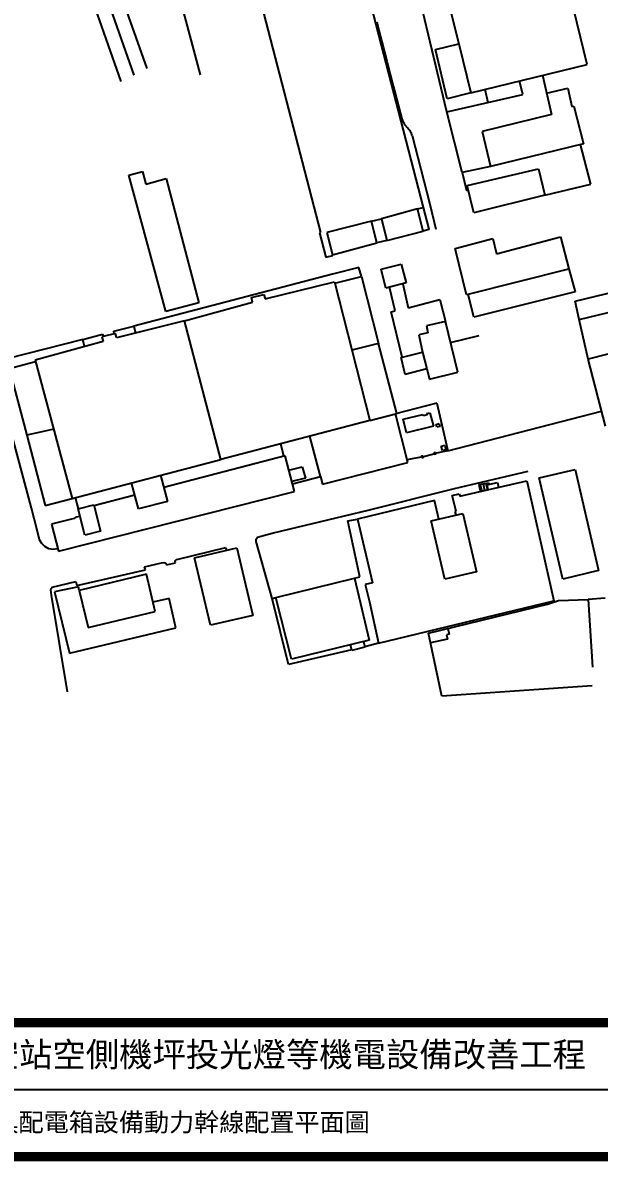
# Model space of a CAD drawing. Extents: x 71210 to 87171, y -11349 to 219.
# Drawn here: x 81957 to 84021, y -11349 to -7276 of the extents above; entities that cross this region are included whole.
import ezdxf
from ezdxf.enums import TextEntityAlignment as Align

# ---------------------------------------------------------------- set-up
doc = ezdxf.new("R2010")
doc.units = 0
doc.layers.add('圖框', color=7, linetype='Continuous')
doc.layers.add('建築', color=7, linetype='Continuous')
doc.styles.add('simplex', font='')
doc.styles.add('新細明體', font='')
doc.styles.get('simplex').set_extended_font_data('PMingLiU')
doc.styles.get('新細明體').set_extended_font_data('新細明體')

msp = doc.modelspace()

# ---------------------------------------------------------------- linework, layer by layer
at = {"color": 7, "linetype": 'Continuous'}
for points, elevation in [([(83385.7, -8831.6), (83390.6, -8830.7), (83389.6, -8825.8), (83384.7, -8826.7), (83385.7, -8831.6)], 52.3), ([(83434.2, -8813.5), (83429.4, -8814.8), (83430.7, -8819.6), (83435.5, -8818.3), (83434.2, -8813.5)], 52.1)]:
    msp.add_lwpolyline(points, dxfattribs=dict(at, elevation=elevation))
at = {"layer": '圖框'}
msp.add_line((79270.8, -11092.5), (84440.4, -11092.5), dxfattribs=at)
at = {"layer": '圖框', "const_width": 32.6}
msp.add_lwpolyline([(87154.9, 202.6), (87154.9, -11332.3), (71266.1, -11332.3), (71266.1, 202.6)], close=True, dxfattribs=at)
msp.add_lwpolyline([(71266.1, -10852.8), (87154.9, -10852.8)], dxfattribs=at)
at = {"layer": '建築', "ltscale": 1000}
for p, q in [((82593.3, -7462.5, -12.7), (82139, -5745.1, -12.7)), ((83135.1, -6950.7, 127.7), (83390.1, -7937, 127.7)), ((83977.6, -7424.9, 110.4), (83876.1, -7003.9, 110.4)), ((82215.1, -7065.9, -12.7), (82354.4, -7463.7, -12.7)), ((82770.2, -7051.4, 142.9), (83023.5, -8025.9, 142.9)), ((82286.7, -7114.6, -12.7), (82400.6, -7439.8, -12.7)), ((83459.5, -7117.9, 109.1), (83518, -7351.5, 109.1)), ((83475.6, -7595, 76.8), (83364.1, -7127.5, 76.8)), ((82196.3, -7168, -12.7), (82307.9, -7486.6, -12.7)), ((83224.4, -7273.1, -12.7), (83231.6, -7303.3, -12.7)), ((83231.6, -7303.3, -12.7), (83242.5, -7344.8, -12.7)), ((83242.5, -7344.8, -12.7), (83260.3, -7413, -12.7)), ((83434.7, -7371.4, 100.3), (83518, -7351.5, 100.3)), ((83518, -7351.5, 109.1), (83561.7, -7526.4, 109.1)), ((83476.3, -7547.9, 100.3), (83434.7, -7371.4, 100.3)), ((83260.3, -7413, -12.7), (83282.6, -7502, -12.7)), ((83561.7, -7526.4, 109.1), (83977.6, -7424.9, 109.1)), ((83748, -7532.7, 108.3), (83736.1, -7483.8, 108.3)), ((83817.6, -7464, 108.3), (83850.7, -7603.8, 108.3)), ((83282.6, -7502, -12.7), (83314.7, -7620.1, -12.7)), ((83475.6, -7595, 108.3), (83748, -7532.7, 108.3)), ((83561.7, -7526.4, 100.3), (83476.3, -7547.9, 100.3)), ((83611.8, -7514.1, 76.3), (83622.7, -7561.4, 76.3)), ((83832.8, -7527.9, 96.6), (83908.1, -7510.2, 96.6)), ((83908.1, -7510.2, 96.6), (83923.1, -7575.5, 96.6)), ((83923.1, -7575.5, 96.6), (83929.6, -7573.9, 96.6)), ((83929.6, -7573.9, 96.6), (83964.5, -7708.5, 96.6)), ((83530, -7811.7, 108.3), (83475.6, -7595, 108.3)), ((83850.7, -7603.8, 108.3), (83601.6, -7664.5, 108.3)), ((83324.1, -7639.7, -12.7), (83335.8, -7653.5, -12.7)), ((83351, -7679.7, -12.7), (83413.5, -7919.7, -12.7)), ((83601.6, -7664.5, 108.3), (83631.5, -7789.9, 108.3)), ((83964.5, -7708.5, 96.6), (83631.5, -7789.9, 96.6)), ((83991, -7853.5, 76), (83954.3, -7711, 76)), ((82337.1, -7820.9, -12.7), (82385, -7807.9, -12.7)), ((82385, -7807.9, -12.7), (82397, -7853.2, -12.7)), ((83631.5, -7789.9, 108.3), (83530, -7811.7, 108.3)), ((83530, -7811.7, 76.8), (83545.2, -7875.8, 76.8)), ((83548.2, -7858.3, 115), (83804, -7798.2, 115)), ((83804, -7798.2, 115), (83826, -7892.5, 115)), ((82469, -8309.4, -12.7), (82337.1, -7820.9, -12.7)), ((82397, -7853.2, -12.7), (82470.5, -7832.6, -12.7)), ((82470.5, -7832.6, -12.7), (82587, -8277.6, -12.7)), ((83571.6, -7955.8, 115), (83548.2, -7858.3, 115)), ((83826, -7892.5, 76), (83991, -7853.5, 76)), ((83545.2, -7875.8, 76.8), (83552, -7874.1, 76.8)), ((83826, -7892.5, 115), (83571.6, -7955.8, 115)), ((83370.7, -7942.1, 187.3), (83390.1, -7937, 187.3)), ((83390.1, -7937, 187.3), (83410.5, -8014.8, 187.3)), ((83413.5, -7919.7, -12.7), (83435.5, -8014.2, -12.7)), ((83205.1, -7985.6, 278.4), (83241.3, -7976.8, 278.4)), ((83370.7, -7942.1, 230.9), (83241.3, -7976.8, 230.9)), ((83241.3, -7976.8, 278.4), (83261, -8055.1, 278.4)), ((83390.7, -8021.2, 230.9), (83370.7, -7942.1, 230.9)), ((83205.1, -7985.6, 229.3), (83045.4, -8026.5, 229.3)), ((83224.3, -8063.7, 278.4), (83205.1, -7985.6, 278.4)), ((83261, -8055.1, 230.9), (83390.7, -8021.2, 230.9)), ((83410.8, -8015.7, 187.3), (83390.7, -8021.2, 187.3)), ((83410.5, -8014.8, 187.3), (83410.8, -8015.7, 187.3)), ((83023.5, -8025.9, 142.9), (83019.5, -8027, 142.9)), ((83019.5, -8027, 142.9), (83042.2, -8115, 142.9)), ((83045.4, -8026.5, 229.3), (83066.3, -8105.8, 229.3)), ((83261, -8055.1, 278.4), (83224.3, -8063.7, 278.4)), ((83504.8, -8083, 82.4), (83639.6, -8047.5, 82.4)), ((83639.6, -8047.5, 82.4), (83652.7, -8102.1, 82.4)), ((83652.7, -8102.1, 82.4), (83882.8, -8042.1, 82.4)), ((83882.8, -8042.1, 82.4), (83912.3, -8156.4, 82.4)), ((83066.3, -8105.8, 229.3), (83224.3, -8063.7, 229.3)), ((83545.4, -8249.6, 82.4), (83504.8, -8083, 82.4)), ((83042.2, -8115, 142.9), (83066.7, -8108.4, 142.9)), ((83067, -8108.3, 142.9), (83066.3, -8105.8, 142.9)), ((83066.7, -8108.4, 142.9), (83067, -8108.3, 142.9)), ((83240.6, -8157.7, 153.7), (83312.1, -8139.4, 153.7)), ((83312.1, -8139.4, 153.7), (83329.7, -8206.5, 153.7)), ((83066.3, -8175.4, 114.3), (82354.6, -8360.9, 114.3)), ((83160.8, -8151.3, 114.3), (83066.3, -8175.4, 114.3)), ((83074.3, -8207, 114.3), (83169.6, -8183.9, 114.3)), ((83169.6, -8183.9, 114.3), (83160.8, -8151.3, 114.3)), ((83169.6, -8183.9, 85.4), (83230.5, -8423.2, 85.4)), ((83256.6, -8225, 153.7), (83240.6, -8157.7, 153.7)), ((83551.3, -8247.4, 105.6), (83912.3, -8156.4, 105.6)), ((83912.3, -8156.4, 105.6), (83934.4, -8238.8, 105.6)), ((83934.6, -8271.8, 104), (84358.5, -8168.3, 104)), ((82824.3, -8263.9, 116.3), (83073.1, -8202.6, 116.3)), ((83073.1, -8202.6, 116.3), (83199.5, -8698.8, 116.3)), ((83329.7, -8206.5, 153.7), (83256.6, -8225, 153.7)), ((83290.7, -8306.6, 94.7), (83270.1, -8221.6, 94.7)), ((83317.2, -8209.7, 95.1), (83337.4, -8295.5, 95.1)), ((82776, -8258.9, 116.3), (82820.1, -8248, 116.3)), ((82779.4, -8275.1, 116.3), (82776, -8258.9, 116.3)), ((82820.1, -8248, 116.3), (82824.3, -8263.9, 116.3)), ((83337.4, -8295.5, 95.1), (83450.5, -8266.3, 95.1)), ((83450.5, -8266.3, 95.1), (83470.5, -8344.5, 95.1)), ((83551.4, -8248.1, 82.4), (83545.4, -8249.6, 82.4)), ((83572.1, -8329.2, 105.6), (83551.3, -8247.4, 105.6)), ((83934.4, -8238.8, 105.6), (83572.1, -8329.2, 105.6)), ((82587, -8277.6, -12.7), (82469, -8309.4, -12.7)), ((82535.9, -8342.3, 116.3), (82779.4, -8275.1, 116.3)), ((83276, -8310.2, 94.7), (83290.7, -8306.6, 94.7)), ((83949.5, -8337.2, 104), (83934.6, -8271.8, 104)), ((83949.5, -8337.2, 129.7), (84219.9, -8272.7, 129.7)), ((82535.9, -8342.3, 116.3), (82292.7, -8403.1, 116.3)), ((82665.7, -8838.1, 116.3), (82535.9, -8342.3, 116.3)), ((83315.9, -8472.8, 94.7), (83276, -8310.2, 94.7)), ((83470.5, -8344.5, 95.1), (83402.2, -8359.8, 95.1)), ((83514.5, -8526.3, 89.5), (83470.5, -8344.5, 89.5)), ((83981.7, -8479.5, 129.7), (83949.5, -8337.2, 129.7)), ((82288.7, -8387.2, 116.3), (82240.5, -8399.4, 116.3)), ((82282.4, -8379, 142), (82354.6, -8360.9, 142)), ((82284.7, -8388.2, 142), (82282.4, -8379, 142)), ((82292.7, -8403.1, 116.3), (82288.7, -8387.2, 116.3)), ((82354.6, -8360.9, 142), (82361.1, -8386, 142)), ((83407.8, -8385.3, 95.1), (83374.8, -8392.6, 95.1)), ((83402.2, -8359.8, 95.1), (83407.8, -8385.3, 95.1)), ((82171.7, -8408.9, 107.5), (81900, -8478.7, 107.5)), ((82244.7, -8416.1, 116.3), (82001.6, -8483.3, 116.3)), ((82171.7, -8408.9, 154), (82242.8, -8389.9, 154)), ((82177.9, -8434.6, 154), (82171.7, -8408.9, 154)), ((82240.5, -8399.4, 116.3), (82244.7, -8416.1, 116.3)), ((82242.8, -8389.9, 154), (82245, -8398.2, 154)), ((83230.5, -8423.2, 115.6), (83135.5, -8447.4, 115.6)), ((83296.4, -8673.5, 115.6), (83230.5, -8423.2, 115.6)), ((83374.8, -8392.6, 95.1), (83388.1, -8453.8, 95.1)), ((83488.6, -8419.2, 80.4), (83591.7, -8395.2, 80.4)), ((84242.1, -8413.1, 129.7), (83981.7, -8479.5, 129.7)), ((83311.7, -8473.9, 124), (83388.1, -8453.8, 124)), ((83388.1, -8453.8, 124), (83403.5, -8513.6, 124)), ((81908, -8512.6, 107.5), (82002.6, -8487.3, 107.5)), ((82001.6, -8483.3, 116.3), (82133.7, -8977.6, 116.3)), ((83326, -8534, 124), (83311.7, -8473.9, 124)), ((84043.1, -8718.8, 104), (83981.7, -8479.5, 104)), ((81908, -8512.6, 90.3), (81971.7, -8751.3, 90.3)), ((83403.5, -8513.6, 124), (83326, -8534, 124)), ((83403.5, -8513.6, 88.4), (83413.6, -8550.6, 88.4)), ((83413.6, -8550.6, 88.4), (83514.5, -8526.3, 88.4)), ((83199.5, -8698.8, 115.6), (83296.4, -8673.5, 115.6)), ((83440.1, -8636.5, 61.7), (83292, -8674.7, 109.9)), ((83403.5, -8673.7, 56.3), (83414.9, -8670.9, 56.3)), ((83403.5, -8673.7, 82.2), (83404.6, -8678.7, 82.2)), ((83414.9, -8670.9, 56.3), (83427.2, -8719.5, 56.3)), ((83440.1, -8636.5, 61.7), (83478.4, -8806.8, 61.7)), ((83478.4, -8806.8, 36.6), (84029.3, -8665, 36.6)), ((81988.6, -9012.9, 68.9), (81899, -8677.4, 68.9)), ((83199.5, -8698.8, 116.3), (82665.7, -8838.1, 116.3)), ((83335.6, -8849.2, 109.9), (83292, -8674.7, 109.9)), ((83319.4, -8694.6, 56.3), (83389.9, -8677.1, 56.3)), ((83330.5, -8742.5, 56.3), (83319.4, -8694.6, 56.3)), ((83391.2, -8682.1, 82.2), (83389.9, -8677.1, 82.2)), ((83404.6, -8678.7, 82.2), (83391.2, -8682.1, 82.2)), ((83436.7, -8712.6, 65.7), (83447.4, -8709.8, 65.7)), ((83439.1, -8722.2, 65.7), (83436.7, -8712.6, 65.7)), ((83447.4, -8709.8, 65.7), (83450, -8719.8, 65.7)), ((82067.5, -8730, 113.2), (81971.7, -8751.3, 113.2)), ((81971.7, -8751.3, 113.2), (82037.2, -9002.5, 113.2)), ((83022.8, -8899, 110.3), (82985.1, -8754.8, 110.3)), ((83427.2, -8719.5, 56.3), (83330.5, -8742.5, 56.3)), ((83450, -8719.8, 65.7), (83439.1, -8722.2, 65.7)), ((82891.9, -8826.5, 109.4), (82880.8, -8782.2, 109.4)), ((83455.6, -8790.3, 60.1), (83468.2, -8787.5, 60.1)), ((83459.7, -8806.3, 60.1), (83455.6, -8790.3, 60.1)), ((83468.2, -8787.5, 60.1), (83471.9, -8803.9, 60.1)), ((82896.7, -8825.2, 125.4), (82461.6, -8939, 125.4)), ((82929.5, -8952.2, 125.4), (82896.7, -8825.2, 125.4)), ((83387.6, -8828.7, 51.9), (83333.1, -8839.1, 51.9)), ((83387.6, -8828.7, 51.9), (83432.5, -8816.6, 51.9)), ((83478.4, -8806.8, 61.7), (83432.5, -8816.6, 61.7)), ((83471.9, -8803.9, 60.1), (83459.7, -8806.3, 60.1)), ((82133.7, -8977.6, 116.3), (82665.7, -8838.1, 116.3)), ((82910, -8876.7, 111.9), (82957.6, -8864.4, 111.9)), ((82957.6, -8864.4, 111.9), (82968.8, -8904.5, 111.9)), ((83029.6, -8927.1, 109.9), (83335.6, -8849.2, 109.9)), ((83806.5, -8904.2, 113.3), (83934.9, -8874, 113.3)), ((83934.9, -8874, 113.3), (84018.6, -9234.9, 113.3)), ((82449.9, -8894.7, 133.5), (82474.6, -8988, 133.5)), ((82968.8, -8904.5, 111.9), (82920.4, -8917, 111.9)), ((82922.5, -8924.8, 110.3), (83022.8, -8899, 110.3)), ((83022.8, -8899, 109.9), (83029.6, -8927.1, 109.9)), ((83502.9, -8942, -12.7), (83767, -8879.9, -12.7)), ((83522.1, -8970, 111.5), (83761.3, -8914.7, 111.5)), ((83761.3, -8914.7, 104.6), (83858.6, -9344.1, 104.6)), ((83890.1, -9266.2, 113.3), (83806.5, -8904.2, 113.3)), ((82084.7, -9166.4, 125.4), (82929.5, -8952.2, 125.4)), ((82371, -9014.7, 133.5), (82346.6, -8921.8, 133.5)), ((83193.9, -9019.3, -12.7), (83502.9, -8942, -12.7)), ((83590.7, -8928.2, 57.3), (83625.8, -8921.7, 57.3)), ((83592.5, -8935.1, 57.3), (83590.7, -8928.2, 57.3)), ((83596.6, -8952.7, 57.3), (83592.5, -8935.1, 57.3)), ((83592.5, -8935.1, 57.3), (83592.5, -8935.1, 57.3)), ((83595.1, -8927.4, 29.4), (83600.9, -8951.7, 29.4)), ((83622.2, -8946.8, 57.3), (83596.6, -8952.7, 57.3)), ((83605, -8925.5, 29.4), (83610.7, -8949.5, 29.4)), ((83614.8, -8923.7, 29.4), (83620.4, -8947.2, 29.4)), ((83618.1, -8929.2, 91.7), (83656.5, -8920.2, 91.7)), ((83627.1, -8927.1, 57.3), (83618.1, -8929.2, 57.3)), ((83618.1, -8929.2, 57.3), (83622.2, -8946.8, 57.3)), ((83622.2, -8946.8, 91.7), (83618.1, -8929.2, 91.7)), ((83624.7, -8921.9, 29.4), (83626, -8927.4, 29.4)), ((83625.8, -8921.7, 57.3), (83627.1, -8927.1, 57.3)), ((83656.5, -8920.2, 91.7), (83660.3, -8938, 91.7)), ((82037.2, -9002.5, 113.2), (82133.7, -8977.6, 113.2)), ((82144.9, -8974.7, 97.9), (82155.1, -9014.5, 97.9)), ((82155.1, -9014.5, 148.1), (82211, -9000, 148.1)), ((82211, -9000, 148.1), (82235.2, -9094.9, 148.1)), ((82211.7, -9002.6, 126.8), (82357.8, -8964.5, 126.8)), ((82474.6, -8988, 133.5), (82371, -9014.7, 133.5)), ((83431, -8985.3, 108.3), (83155.4, -9051.9, 108.3)), ((83446.2, -9051.7, 108.3), (83431, -8985.3, 108.3)), ((83494.7, -8967.1, 111.5), (83519.9, -8961.7, 111.5)), ((83508.3, -9023.5, 111.5), (83494.7, -8967.1, 111.5)), ((83519.9, -8961.7, 111.5), (83522.1, -8970, 111.5)), ((82008.2, -9091.1, 68.9), (81988.6, -9012.9, 68.9)), ((82179.4, -9109.3, 148.1), (82155.1, -9014.5, 148.1)), ((82994.1, -9067.3, -12.7), (83193.9, -9019.3, -12.7)), ((83419.3, -9058, 122.1), (83532.4, -9031.8, 122.1)), ((83505.7, -9024.3, 111.5), (83508.3, -9023.5, 111.5)), ((83508.7, -9037.3, 111.5), (83505.7, -9024.3, 111.5)), ((83532.4, -9031.8, 122.1), (83581.3, -9240.5, 122.1)), ((82141, -9049.5, 125.4), (82060.1, -9069.8, 125.4)), ((82060.1, -9069.8, 125.4), (82084.7, -9166.4, 125.4)), ((82146.9, -9044.3, 125.4), (82141, -9049.5, 125.4)), ((82162.1, -9041.8, 125.4), (82146.9, -9044.3, 125.4)), ((82854.2, -9100.2, -12.7), (82994.1, -9067.3, -12.7)), ((83120.6, -9058.2, 79.2), (83155.4, -9051.9, 79.2)), ((83164.1, -9257.5, 79.2), (83120.6, -9058.2, 79.2)), ((83155.4, -9051.9, 108.3), (83209.6, -9279.2, 108.3)), ((83467.8, -9266.4, 122.1), (83419.3, -9058, 122.1)), ((82017.2, -9125.6, 68.9), (82008.2, -9091.1, 68.9)), ((82235.2, -9094.9, 148.1), (82179.4, -9109.3, 148.1)), ((82792.8, -9123.8, 50.7), (82797, -9116.6, 50.7)), ((82797, -9116.6, 50.7), (82832.5, -9106, 50.7)), ((82832.5, -9106, 63.6), (82854.2, -9100.2, 63.6)), ((82024.8, -9139.1, 68.9), (82017.2, -9125.6, 68.9)), ((82035.5, -9149, 68.9), (82024.8, -9139.1, 68.9)), ((82049.6, -9157.8, 68.9), (82035.5, -9149, 68.9)), ((82064.4, -9159.7, 68.9), (82049.6, -9157.8, 68.9)), ((82082.5, -9157.8, 68.9), (82064.4, -9159.7, 68.9)), ((82512.7, -9194.3, 47.9), (82683.7, -9153.6, 47.9)), ((82572, -9189.6, 71.9), (82723.8, -9153.9, 71.9)), ((82683.7, -9153.6, 47.9), (82685.8, -9162.9, 47.9)), ((82723.8, -9153.9, 71.9), (82780.5, -9396.7, 71.9)), ((82792.5, -9131.2, 50.7), (82792.8, -9123.8, 50.7)), ((82850.1, -9335.2, 50.7), (82792.5, -9131.2, 50.7)), ((82502.6, -9202.8, 47.9), (82504.2, -9199.2, 47.9)), ((82503.2, -9207.9, 47.9), (82502.6, -9202.8, 47.9)), ((82504.2, -9199.2, 47.9), (82507.2, -9196.5, 47.9)), ((82507.2, -9196.5, 47.9), (82512.7, -9194.3, 47.9)), ((82628.8, -9431.5, 71.9), (82572, -9189.6, 71.9)), ((82150.6, -9289.5, 40.4), (82395.8, -9233.2, 40.4)), ((82393.3, -9222.4, 47.3), (82453.7, -9208, 47.3)), ((82395.8, -9233.2, 47.3), (82393.3, -9222.4, 47.3)), ((82453.7, -9208, 47.3), (82461.6, -9207.3, 47.3)), ((82461.6, -9207.3, 47.3), (82465.9, -9208.5, 47.3)), ((82465.9, -9208.5, 47.3), (82469.2, -9210.9, 47.3)), ((82469.2, -9210.9, 47.3), (82471.4, -9215.5, 47.3)), ((82471.4, -9215.5, 28.3), (82503.2, -9207.9, 28.3)), ((83581.3, -9240.5, 122.1), (83467.8, -9266.4, 122.1)), ((84018.6, -9234.9, 113.3), (83890.1, -9266.2, 113.3)), ((82062.6, -9295.5, 40.4), (82147.4, -9275.1, 40.4)), ((82147.4, -9275.1, 40.4), (82150.6, -9289.5, 40.4)), ((82400, -9248.5, 70.5), (82159, -9306.7, 70.5)), ((82430.5, -9381.5, 70.5), (82400, -9248.5, 70.5)), ((82862.7, -9331.9, 140.9), (83145.1, -9262.3, 140.9)), ((83145.1, -9262.3, 79.2), (83164.1, -9257.5, 79.2)), ((83145.1, -9262.3, 140.9), (83197.7, -9484.5, 140.9)), ((83209.6, -9279.2, 108.3), (83182.9, -9284.9, 108.3)), ((83182.9, -9284.9, 108.3), (83198.2, -9347.1, 108.3)), ((82057.2, -9304.6, 40.4), (82058, -9299.5, 40.4)), ((82059.6, -9324.2, 40.4), (82057.2, -9304.6, 40.4)), ((82058, -9299.5, 40.4), (82062.6, -9295.5, 40.4)), ((82117.1, -9669.7, 40.4), (82059.6, -9324.2, 40.4)), ((82155.9, -9293.2, 71.3), (82070.9, -9312, 71.3)), ((82070.9, -9312, 71.3), (82124, -9531.4, 71.3)), ((82159, -9306.7, 71.3), (82155.9, -9293.2, 71.3)), ((82159, -9306.7, 70.5), (82190.6, -9438.7, 70.5)), ((82481.6, -9335.1, 71.3), (82423, -9348.6, 71.3)), ((82505.5, -9440.3, 71.3), (82481.6, -9335.1, 71.3)), ((82850.1, -9335.2, 85.4), (82862.7, -9331.9, 85.4)), ((82908.9, -9571.5, 85.4), (82850.1, -9335.2, 85.4)), ((82918.6, -9552.8, 140.9), (82862.7, -9331.9, 140.9)), ((83198.2, -9347.1, 108.3), (83230.2, -9495.7, 108.3)), ((83230.2, -9495.7, 108.3), (83858.6, -9344.1, 108.3)), ((83409.4, -9459.3, 361.9), (83836.1, -9355.7, 361.9)), ((83836.1, -9355.7, 361.9), (83874.7, -9342.5, 361.9)), ((83874.7, -9342.5, 361.9), (83981.9, -9338.7, 361.9)), ((84042.1, -9334.2, 402.5), (83981.9, -9338.7, 402.5)), ((83981.9, -9338.7, 402.5), (83997.1, -9581.2, 402.5)), ((82190.6, -9438.7, 70.5), (82430.5, -9381.5, 70.5)), ((82780.5, -9396.7, 71.9), (82628.8, -9431.5, 71.9)), ((82124, -9531.4, 71.3), (82505.5, -9440.3, 71.3)), ((83479, -9442.4, 390.7), (83483.7, -9463.2, 390.7)), ((83197.7, -9484.5, 140.9), (82918.6, -9552.8, 140.9)), ((83457.2, -9685, 361.9), (83409.4, -9459.3, 361.9)), ((83478.3, -9481.3, 390.7), (83416.9, -9494.7, 390.7)), ((83483.7, -9463.2, 390.7), (83474.5, -9465.7, 390.7)), ((83474.5, -9465.7, 390.7), (83478.3, -9481.3, 390.7)), ((83134.9, -9518.9, 85.4), (82908.9, -9571.5, 85.4)), ((83135.6, -9521.8, 128.8), (83130.5, -9501, 128.8)), ((83181.8, -9510.2, 128.8), (83135.6, -9521.8, 128.8)), ((83177.2, -9489.5, 128.8), (83181.8, -9510.2, 128.8)), ((83230.2, -9495.7, 85.4), (83181.3, -9508.1, 85.4)), ((83995.5, -9647.5, 361.9), (83457.2, -9685, 361.9))]:
    msp.add_line(p, q, dxfattribs=at)
for centre, radius, start, end in [((83396.6, -7592.8, -12.7), 86.3, 198.395, 212.9003), ((83282.9, -7703.7, -12.7), 72.9, 32.0932, 43.5113), ((83296, -7694.6, -12.7), 56.9, 15.1453, 31.3271)]:
    msp.add_arc(centre, radius, start, end, dxfattribs=at)

# ---------------------------------------------------------------- texts
at = {"layer": '圖框', "style": 'simplex'}
msp.add_text('臺北國際航空站空側機坪投光燈等機電設備改善工程', height=87.551, dxfattribs=at).set_placement((81227.2, -10922.9), align=Align.TOP_LEFT)
at = {"layer": '圖框', "style": '新細明體'}
msp.add_text('空側機坪投光燈具配電箱設備動力幹線配置平面圖', height=65.83, dxfattribs=at).set_placement((81223.8, -11242.1, -3.9))

doc.saveas('drawing.dxf')
